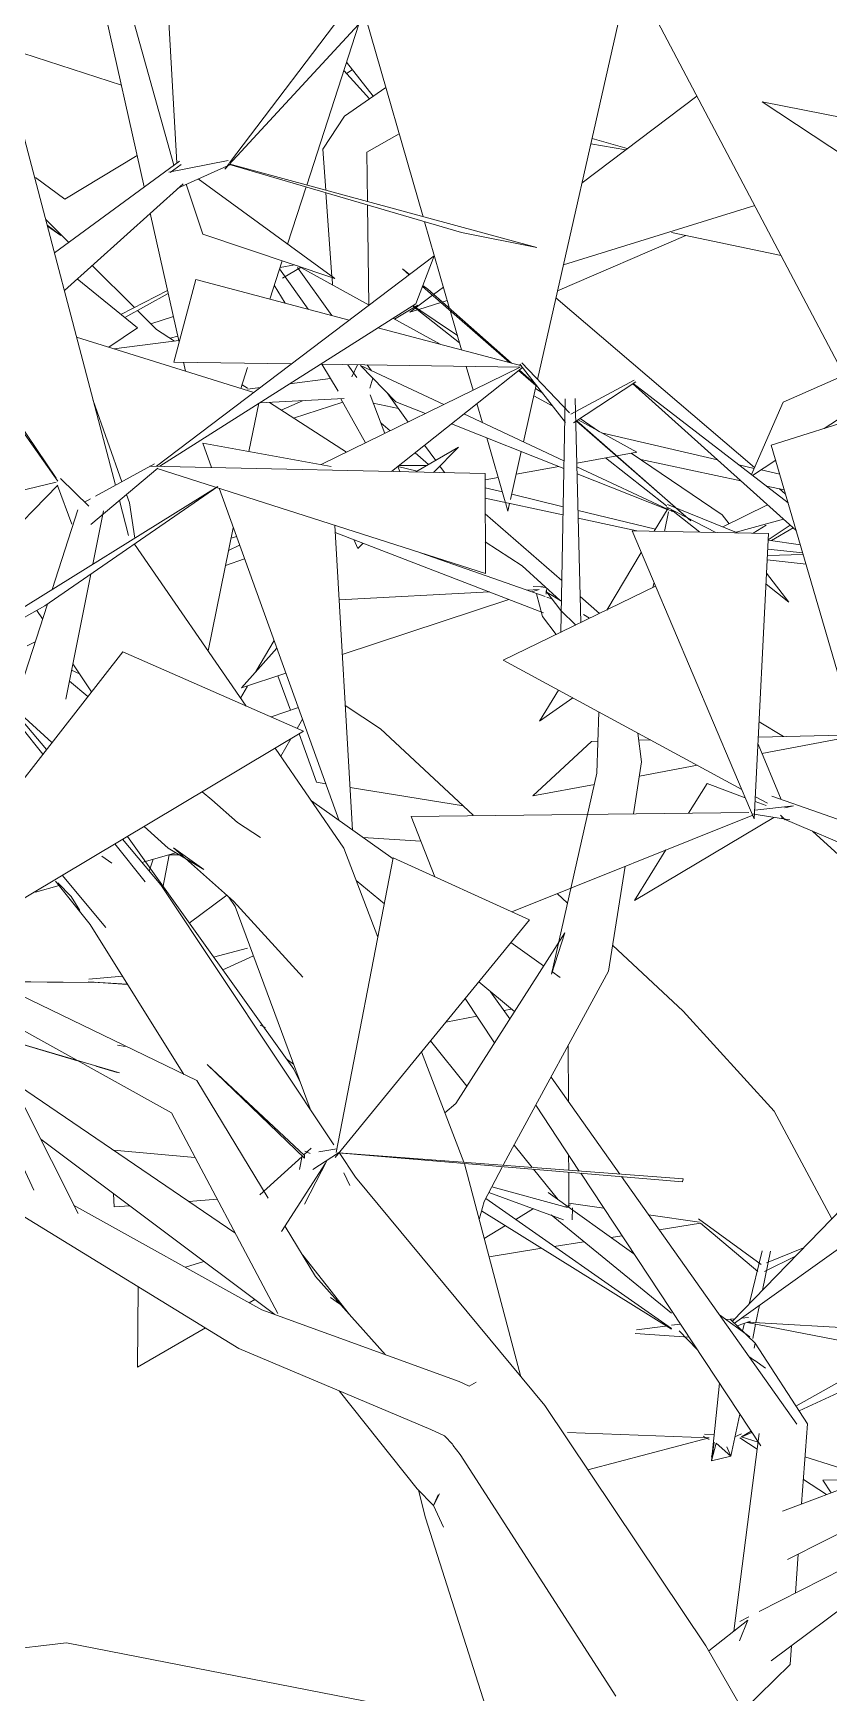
# Model space of a CAD drawing. Header units: millimetres. Extents: x 78096 to 288885, y -20632 to 149556.
# Drawn here: x 251798.3 to 251987.7, y 94686.9 to 95082 of the extents above; entities that cross this region are included whole.
import ezdxf

# ---------------------------------------------------------------- set-up
doc = ezdxf.new("R2010")
doc.units = ezdxf.units.MM
doc.layers.add('G-IMPT', color=8, linetype='Continuous', lineweight=9)
doc.layers.add('L-PLNT', color=71, linetype='Continuous', lineweight=9)

# ---------------------------------------------------------------- blocks, each defined once
blk = doc.blocks.new('ZZ-V - Tree Broadleaf 1 - 3dtree rotund SIMPLU-4826059-TOMH A-A')
at = {"layer": 'G-IMPT'}
for p, q in [((26248.63, 95117.87), (26221.92, 94999.55)), ((26243.94, 95097.1), (26294.92, 95000.55)), ((26117.7, 95092.63), (26128.28, 95045.4)), ((26180.95, 95085.85), (26194.65, 95038.3)), ((26179.33, 95084.1), (26166.95, 95045.82)), ((26122.86, 95069.6), (26093.39, 95079.12)), ((26181.87, 95066.35), (26175.76, 95073.08)), ((26176.4, 95072.37), (26177.81, 95073.28)), ((26176.41, 95075.07), (26182.77, 95066.96)), ((26185.79, 95069.05), (26175.95, 95062.26)), ((26259.85, 95066.97), (26232.49, 95046.39)), ((26175.95, 95062.26), (26170.79, 95054.39)), ((26188.97, 95058.01), (26181.27, 95053.64)), ((26170.79, 95054.39), (26171.5, 95044.59)), ((26181.27, 95053.64), (26181.43, 95041.89)), ((26242.93, 95054.25), (26234.58, 95055.64)), ((26243.27, 95054.5), (26234.87, 95056.94)), ((26126.62, 95052.83), (26109.37, 95042.49)), ((26102.43, 95047.63), (26109.37, 95042.49)), ((26166.81, 95045.4), (26162.4, 95031.77)), ((26171.54, 95044.01), (26172.97, 95024.07)), ((26110.27, 95032.2), (26104.84, 95037.59)), ((26129.69, 95039.11), (26136.57, 95008.39)), ((26181.44, 95041.1), (26181.75, 95017.25)), ((26273.59, 95040.94), (26228.08, 95026.87)), ((26108.4, 95033.83), (26105.2, 95036.24)), ((26105.24, 95036.08), (26108.4, 95033.83)), ((26195, 95037.11), (26200.96, 95016.42)), ((26257.22, 95033.8), (26226.68, 95020.64)), ((26279.86, 95029.08), (26253.8, 95034.52)), ((26125.94, 95016.66), (26115.85, 95026.67)), ((26161.12, 95027.8), (26158.17, 95018.68)), ((26160.49, 95025.85), (26167.33, 95016.25)), ((26164.04, 95026.81), (26160.6, 95026.21)), ((26165.63, 95026.28), (26161.17, 95023.7)), ((26164.74, 95026.21), (26172.94, 95014.77)), ((26181.78, 95017.23), (26164.8, 95026.56)), ((26159.23, 95021.98), (26161.8, 95017.72)), ((26172.99, 95023.8), (26173.12, 95021.99)), ((26199.48, 95021.55), (26197.13, 95019.79)), ((26122.72, 95015.01), (26133.82, 95020.69)), ((26133.97, 95020.03), (26123.65, 95014.26)), ((26196.89, 95019.61), (26191.51, 95015.56)), ((26198.9, 95017.85), (26193.61, 95016.21)), ((26200.41, 95018.31), (26199.23, 95017.95)), ((26273.58, 94978.57), (26226.29, 95018.95)), ((26131.16, 95011.48), (26126.66, 95015.95)), ((26129.84, 95012.79), (26135.21, 95014.5)), ((26198.69, 95007.95), (26187.46, 95014.12)), ((26193.44, 95017.27), (26187.84, 95013.91)), ((26193.32, 95016.12), (26191.51, 95015.56)), ((26203.3, 95008.3), (26192.14, 95017.09)), ((26202.81, 95009.99), (26192.22, 95017.14)), ((26201.1, 95015.93), (26203.79, 95006.6)), ((26135.46, 95008.7), (26131.16, 95011.48)), ((26134.43, 95009.37), (26136.24, 95009.88)), ((26121.01, 95006.88), (26136.48, 95008.83)), ((26137.64, 95003.63), (26138.11, 95001.53)), ((26152.89, 95002.36), (26151.29, 94997.41)), ((26170.57, 95003.16), (26174.42, 94996.77)), ((26176.72, 95003.07), (26178.88, 95000.04)), ((26179.03, 95003.04), (26177.72, 95000.15)), ((26181.37, 95003), (26182.36, 95001.63)), ((26204.92, 95002.66), (26206.56, 94996.99)), ((26152.89, 94997.44), (26151.57, 94998.29)), ((26162.89, 94998.52), (26172.62, 94999.75)), ((26182.68, 94999.86), (26181.96, 94997.44)), ((26221.61, 94998.19), (26218.56, 94984.68)), ((26152.89, 94997.26), (26155.93, 94997.64)), ((26155.7, 94993.96), (26175.84, 94994.98)), ((26176.44, 94982.23), (26158.09, 94994.08)), ((26165.97, 94994.48), (26160.87, 94992.28)), ((26175.53, 94994.13), (26163.84, 94990.36)), ((26175.07, 94994.95), (26180.95, 94984.44)), ((26182.03, 94995.86), (26185.58, 94986.71)), ((26188.79, 94992.65), (26182.79, 94993.92)), ((26186.13, 94996.35), (26191.1, 94989.42)), ((26225.5, 94993.23), (26221.04, 94995.68)), ((26223.13, 94996.25), (26221.43, 94997.4)), ((26207.47, 94993.81), (26208.79, 94989.26)), ((26245.5, 94982.25), (26231.55, 94989.91)), ((26236.63, 94987.12), (26232.03, 94990.23)), ((26186.8, 94987.31), (26184.6, 94989.22)), ((26264.72, 94980.43), (26237.13, 94986.85)), ((26195.98, 94979.31), (26192.75, 94982.12)), ((26195.03, 94983.93), (26197.65, 94980.28)), ((26209.82, 94985.66), (26214.21, 94970.43)), ((26218.04, 94982.39), (26215.47, 94970.99)), ((26245.5, 94982.25), (26231.26, 94979.64)), ((26265.86, 94967.36), (26244.19, 94982.01)), ((26188.62, 94978.84), (26189.1, 94977.62)), ((26193.25, 94977.73), (26188.64, 94978.85)), ((26195.61, 94979.1), (26188.87, 94979.04)), ((26198.61, 94978.94), (26199.73, 94977.38)), ((26226.95, 94978.85), (26216.82, 94976.99)), ((26252.63, 94969.43), (26238.09, 94980.89)), ((26270.27, 94975.45), (26246.46, 94980.47)), ((26273.5, 94978.39), (26269.79, 94979.25)), ((26279.56, 94976.98), (26275.1, 94978.02)), ((26212.55, 94976.21), (26209.44, 94975.64)), ((26280.65, 94973.25), (26276.42, 94974.15)), ((26213.53, 94972.78), (26209.45, 94973.77)), ((26227.94, 94967.3), (26209.45, 94971.29)), ((26214.26, 94970.26), (26214.84, 94968.23)), ((26227.98, 94969.25), (26215.75, 94972.24)), ((26280.94, 94972.28), (26279.52, 94973.49)), ((26227.66, 94951.71), (26209.46, 94967.57)), ((26215.25, 94970.04), (26214.84, 94968.23)), ((26249.95, 94963.89), (26231.55, 94968.38)), ((26245.54, 94963.5), (26231.6, 94966.51)), ((26260.55, 94963.19), (26253.8, 94968.51)), ((26265.86, 94967.36), (26267.52, 94965.18)), ((26276.65, 94969.71), (26266.04, 94964.45)), ((26280.48, 94966.27), (26269.18, 94963.19)), ((26282.02, 94964.88), (26276.83, 94961.35)), ((26282.71, 94964.26), (26277.57, 94961.19)), ((26218.26, 94955.21), (26209.47, 94960.89)), ((26227.28, 94946.96), (26218.26, 94955.21)), ((26285.82, 94955.6), (26276.59, 94956.6)), ((26276.64, 94957.66), (26285.15, 94957.88)), ((26281.71, 94946.52), (26276.29, 94950.79)), ((26276.43, 94953.47), (26281.71, 94946.52)), ((26236.68, 94943.85), (26232.07, 94947.87)), ((26163.08, 94920.8), (26160.1, 94928.98)), ((26184.54, 94916.42), (26176.12, 94921.96)), ((26169.32, 94903.66), (26165.13, 94915.16)), ((26206.56, 94895.87), (26184.54, 94916.42)), ((26171.52, 94903.31), (26169.32, 94903.66)), ((26204.24, 94898.04), (26177.26, 94902.38)), ((26293.5, 94886.39), (26287.33, 94892.03)), ((26229.05, 94874.89), (26226.59, 94877.19)), ((26256.59, 94849.19), (26239.78, 94864.88)), ((26278.24, 94825.36), (26256.59, 94849.19)), ((26291.92, 94799.76), (26278.24, 94825.36)), ((26109.77, 94698.79), (26049.04, 94691.81)), ((26184.1, 94684.25), (26109.77, 94698.79))]:
    blk.add_line(p, q, dxfattribs=at)
blk = doc.blocks.new('ZZ-V - Tree Broadleaf 1 - 3dtree rotund SIMPLU-4826034-TOMH A-A')
at = {"layer": 'G-IMPT'}
for p, q in [((26102.7, 95167.43), (26135.31, 95050.55)), ((26136.04, 95051.08), (26129.81, 95161.4)), ((26205.61, 95112.53), (26147.46, 95049.63)), ((26192.86, 95109.57), (26148.58, 95051.11)), ((26107.7, 94975.3), (26035.96, 95077.06)), ((26121.43, 94974.38), (26096.15, 95070.7)), ((26295.12, 95061.74), (26275.33, 95065.65)), ((26275.33, 95065.65), (26354.08, 95013.58)), ((26051.89, 95057.75), (26107.34, 94976.05)), ((26136.64, 95051.52), (26106.9, 95029.73)), ((26148.25, 95051.64), (26134.11, 95048.87)), ((26137.06, 95050.76), (26134.48, 95048.78)), ((26148.8, 95050.76), (26136.26, 95045.12)), ((26148.39, 95050.86), (26147.46, 95049.63)), ((26221.73, 95030.96), (26148.39, 95050.86)), ((26203.79, 95034.52), (26148.61, 95050.76)), ((26137.53, 95046.15), (26109.26, 95020.75)), ((26142.26, 95034.15), (26138.27, 95046.02)), ((26141.08, 95047.29), (26173.65, 95023.58)), ((26142.26, 95034.15), (26173.65, 95023.58)), ((26203.79, 95034.52), (26221.73, 95030.96)), ((26197.26, 95028.96), (26131.2, 94978.91)), ((26189.72, 95025.87), (26191.33, 95024.46)), ((26189.72, 95025.87), (26191.4, 95024.52)), ((26197.26, 95028.96), (26192.91, 95017.58)), ((26112.29, 95023.47), (26126.64, 95011.83)), ((26135.3, 95003.66), (26140.58, 95023.33)), ((26140.58, 95023.33), (26177.08, 95013.67)), ((26194.49, 95021.7), (26215.25, 95003.57)), ((26194.58, 95021.95), (26195.75, 95021.01)), ((26192.91, 95017.58), (26131.96, 94978.89)), ((26215.71, 95003.45), (26195.75, 95021.01)), ((26338.95, 95019.9), (26280.37, 94994.16)), ((26290.13, 94987.88), (26338.95, 95019.9)), ((26154.36, 94996.45), (26112.17, 95009.65)), ((26119.85, 95007.25), (26126.64, 95011.83)), ((26183.9, 95011.86), (26218.19, 95002.79)), ((26135.3, 95003.66), (26163.35, 95003.26)), ((26170.2, 95003.16), (26217.75, 95002.48)), ((26170.43, 94979.28), (26217.75, 95002.48)), ((26188.19, 94994.26), (26179.74, 95002.85)), ((26179.74, 95002.85), (26199.57, 94993.57)), ((26218.3, 95002.41), (26187.14, 94977.66)), ((26221.45, 94998.39), (26217.55, 95001.82)), ((26217.7, 95003.17), (26228.59, 94989.3)), ((26218.12, 95003.51), (26229.52, 94991.6)), ((26217.4, 95001.69), (26222.05, 94997.63)), ((26244.93, 94999.4), (26229.8, 94991.31)), ((26245.26, 94998.98), (26230.47, 94989.2)), ((26283.49, 94963.57), (26244.5, 94998.6)), ((26244.58, 94998.65), (26281.54, 94970.21)), ((26122.98, 94975.21), (26116.13, 94994.58)), ((26155.55, 94993.87), (26153.2, 94982.39)), ((26188.19, 94994.26), (26195.26, 94991.45)), ((26228.45, 94994.91), (26227.43, 94939.35)), ((26230.87, 94995), (26232.23, 94941.69)), ((26272.85, 94976.9), (26280.37, 94994.16)), ((26277.53, 94983.93), (26311.43, 94994.56)), ((26204.35, 94991.33), (26228.18, 94980.18)), ((26201.42, 94989), (26228.15, 94978.38)), ((26231.17, 94989.66), (26258.36, 94965.92)), ((26256.84, 94967.25), (26231.28, 94989.74)), ((26172.81, 94978.85), (26142.2, 94984.38)), ((26144.28, 94978.62), (26142.2, 94984.38)), ((26192.91, 94977.53), (26203.06, 94983.41)), ((26197.12, 94977.44), (26203.06, 94983.41)), ((26277.53, 94983.93), (26297.7, 94914.96)), ((26131.54, 94978.41), (26115.58, 94965.04)), ((26130.71, 94979.44), (26116.67, 94971.76)), ((26129.53, 94978.94), (26209.44, 94977.16)), ((26209.48, 94953.32), (26131.36, 94978.36)), ((26231.29, 94978.73), (26254.01, 94968.09)), ((26273.1, 94976.71), (26278.59, 94980.31)), ((26107.3, 94975.13), (26051.81, 94961.56)), ((26079.68, 94945.67), (26107.68, 94974.38)), ((26107.6, 94974.3), (26111.02, 94965.14)), ((26108.32, 94975.99), (26115.08, 94969.4)), ((26209.48, 94953.32), (26209.44, 94977.16)), ((26231.33, 94977.11), (26252.78, 94968.58)), ((26145.82, 94974.03), (26067.95, 94925.72)), ((26104.65, 94945.66), (26145.82, 94974.03)), ((26115.47, 94971.1), (26114.05, 94970.33)), ((26124.56, 94962.44), (26122.38, 94970.74)), ((26124.76, 94970.19), (26124.06, 94972.15)), ((26126.01, 94961.75), (26124.76, 94970.19)), ((26174.71, 94894.51), (26146.08, 94973.64)), ((26112.46, 94968.55), (26106.33, 94949.54)), ((26118.6, 94968.27), (26116.04, 94955.56)), ((26249.67, 94963.41), (26253.01, 94968.95)), ((26252.13, 94963.36), (26253.09, 94968.05)), ((26252.49, 94969.21), (26264.36, 94963.11)), ((26252.83, 94969.75), (26269.67, 94963)), ((26253.8, 94968.18), (26254.01, 94968.09)), ((26149.47, 94964.26), (26143.46, 94934.98)), ((26173.62, 94964.81), (26177.85, 94892.28)), ((26173.72, 94963.14), (26223.3, 94944.01)), ((26244.4, 94963.52), (26276.9, 94962.85)), ((26244.4, 94963.52), (26273.48, 94894.93)), ((26276.33, 94964.83), (26273.2, 94962.93)), ((26276.9, 94962.85), (26273.48, 94894.93)), ((26152.52, 94921.81), (26125.99, 94960.37)), ((26148.36, 94958.83), (26150.99, 94960.07)), ((26150.24, 94962.14), (26148.97, 94961.79)), ((26179.1, 94959.31), (26178.13, 94961.44)), ((26179.1, 94959.31), (26180.36, 94960.58)), ((26194.06, 94958.26), (26223.7, 94947.89)), ((26238.36, 94944.67), (26246.6, 94958.34)), ((26285.04, 94958.25), (26276.72, 94959.16)), ((26284.48, 94960.17), (26276.82, 94961.3)), ((26147.63, 94955.27), (26152.16, 94956.85)), ((26115.56, 94953.18), (26109.58, 94923.46)), ((26249.38, 94950.04), (26249.63, 94951.21)), ((26210.44, 94948.97), (26174.65, 94947.11)), ((26175.41, 94934.06), (26215.05, 94947.19)), ((26213.75, 94932.7), (26250, 94950.34)), ((26222.27, 94949.58), (26219.32, 94949.43)), ((26220.53, 94949), (26222.27, 94949.58)), ((26220.83, 94950.23), (26223.22, 94950.19)), ((26223.04, 94943.15), (26221.68, 94948.52)), ((26223.73, 94949.99), (26222.69, 94950.19)), ((26227.44, 94944.59), (26223.89, 94949.21)), ((26224.04, 94949.55), (26223.93, 94948.41)), ((26224.13, 94947.74), (26225.32, 94947.33)), ((26227.57, 94946.78), (26224.16, 94948.86)), ((26104.65, 94945.66), (26068.43, 94925.38)), ((26105.21, 94946.04), (26098.09, 94923.97)), ((26104.09, 94942.59), (26102.75, 94944.59)), ((26226.35, 94938.83), (26223.04, 94943.15)), ((26230.98, 94941.08), (26227.44, 94944.59)), ((26234.28, 94942.69), (26232.85, 94943.56)), ((26065.72, 94861.04), (26123.17, 94934.71)), ((26105.03, 94911.44), (26085.27, 94934.81)), ((26100.37, 94936.16), (26102.32, 94937.08)), ((26166.21, 94915.8), (26123.17, 94934.71)), ((26151.46, 94926.12), (26159.83, 94935.62)), ((26159.19, 94937.41), (26154.88, 94930.01)), ((26104.16, 94910.32), (26084.77, 94934.53)), ((26115.74, 94925.18), (26111.27, 94931.86)), ((26213.75, 94932.7), (26270.5, 94901.98)), ((26104.15, 94910.32), (26088.84, 94929.42)), ((26106.32, 94913.1), (26090.09, 94927.88)), ((26114.87, 94924.06), (26110.45, 94927.76)), ((26110.97, 94930.38), (26112.86, 94929.48)), ((26151.46, 94926.12), (26162.01, 94929.61)), ((26152.89, 94926.57), (26151.22, 94923.7)), ((26222.36, 94918.17), (26226.85, 94925.61)), ((26230.26, 94923.76), (26222.36, 94918.17)), ((26164.96, 94921.45), (26158.46, 94919.2)), ((26236.04, 94905.83), (26236.46, 94920.41)), ((26166.21, 94915.8), (26064.93, 94855.41)), ((26165.96, 94918.69), (26164.66, 94916.48)), ((26246.67, 94908.5), (26245.75, 94915.38)), ((26274.46, 94914.38), (26297.69, 94914.96)), ((26280.44, 94914.53), (26274.65, 94918.06)), ((26275.29, 94910.55), (26299.28, 94915)), ((26175.78, 94888.01), (26159.44, 94911.76)), ((26163.21, 94914.01), (26160.76, 94909.84)), ((26234.71, 94913.38), (26220.76, 94900.43)), ((26234.71, 94913.38), (26236.26, 94913.42)), ((26245.98, 94913.66), (26248.78, 94913.74)), ((26279.9, 94899.59), (26274.38, 94912.72)), ((26244.72, 94896.14), (26246.67, 94908.5)), ((26246.14, 94905.14), (26259.94, 94907.7)), ((26220.76, 94900.43), (26235.44, 94903.16)), ((26225.24, 94858.01), (26236.04, 94905.83)), ((26257.87, 94896.3), (26262.24, 94903.34)), ((26271.35, 94899.98), (26262.24, 94903.34)), ((26144.38, 94899.45), (26142.05, 94901.39)), ((26150.5, 94894.08), (26144.38, 94899.45)), ((26168.06, 94899.23), (26187.52, 94885.41)), ((26276.34, 94898.13), (26273.69, 94899.11)), ((26273.75, 94900.22), (26276.64, 94898.66)), ((26277.64, 94900.39), (26333.6, 94880.63)), ((26191.8, 94895.51), (26272.22, 94896.47)), ((26191.8, 94895.51), (26197.44, 94881.18)), ((26215.78, 94872.85), (26273.14, 94895.87)), ((26245, 94875.54), (26278.16, 94895.31)), ((26272.93, 94896.11), (26281.92, 94894.74)), ((26273.59, 94896.99), (26282.8, 94898.09)), ((26279.71, 94895.87), (26280.84, 94894.76)), ((26279.9, 94895.2), (26332.17, 94872.91)), ((26280.76, 94897.56), (26282.8, 94898.08)), ((26133.94, 94887.95), (26128.23, 94893.15)), ((26150.5, 94894.08), (26155.99, 94890.53)), ((26128.47, 94879.96), (26121.24, 94888.99)), ((26128.47, 94879.96), (26121.24, 94888.99)), ((26132.23, 94879.27), (26123.08, 94890.09)), ((26139.18, 94869.87), (26124.27, 94890.79)), ((26142.45, 94882.91), (26133.94, 94887.95)), ((26142.45, 94882.91), (26135.25, 94888.09)), ((26149.56, 94875.33), (26135.25, 94888.09)), ((26183.9, 94866.77), (26175.78, 94888.01)), ((26194.11, 94889.63), (26180.35, 94890.5)), ((26245, 94875.54), (26252.45, 94887.57)), ((26118.16, 94886.04), (26120.54, 94884.43)), ((26127.74, 94884.58), (26135.81, 94886.84)), ((26130.44, 94885.33), (26129.48, 94882.52)), ((26134.21, 94886.39), (26132.72, 94878.53)), ((26136.62, 94886.36), (26134.2, 94886.37)), ((26173.93, 94815.5), (26187.57, 94885.66)), ((26220.02, 94870.93), (26187.57, 94885.66)), ((26238.8, 94858.7), (26242.75, 94883.67)), ((26115.38, 94869.79), (26107.14, 94880.15)), ((26110.91, 94876.46), (26107.68, 94879.74)), ((26119.14, 94869.09), (26108.71, 94881.52)), ((26119.14, 94869.09), (26108.73, 94881.53)), ((26173.43, 94817.36), (26132.23, 94879.27)), ((26178.74, 94880.26), (26185.44, 94874.72)), ((26102.43, 94877.48), (26108.02, 94879.05)), ((26110.91, 94876.46), (26112.98, 94873.11)), ((26147.9, 94876.81), (26138.96, 94870.11)), ((26149.94, 94874.09), (26148.44, 94876.33)), ((26149.56, 94875.33), (26166.03, 94857.25)), ((26167.76, 94825.89), (26149.94, 94874.09)), ((26137.7, 94834.11), (26115.38, 94869.79)), ((26163.91, 94835.4), (26139.18, 94869.87)), ((26220.02, 94870.93), (26173.7, 94814.32)), ((26202.46, 94827.17), (26228.36, 94867.82)), ((26228.36, 94867.82), (26225.24, 94858.01)), ((26152.89, 94864.17), (26144.8, 94862.03)), ((26215.57, 94865.49), (26223.35, 94859.97)), ((26154.28, 94862.35), (26146.99, 94858.99)), ((26084.68, 94856.33), (26116.77, 94855.96)), ((26084.74, 94856.21), (26116.77, 94855.96)), ((26124.28, 94855.57), (26115.03, 94856.17)), ((26115.03, 94856.17), (26124.3, 94855.54)), ((26115.07, 94856.8), (26123.08, 94857.48)), ((26115.09, 94856.13), (26124.28, 94855.56)), ((26207.9, 94856.12), (26216.41, 94849.07)), ((26214.93, 94814.72), (26238.8, 94858.7)), ((26225.27, 94858.61), (26227.29, 94857.17)), ((26140.76, 94832.63), (26093.64, 94855.42)), ((26204.7, 94852.2), (26211.67, 94841.64)), ((26210.74, 94853.77), (26215.3, 94847.33)), ((26134.75, 94824.96), (26093.74, 94847.76)), ((26207.46, 94848.02), (26200.08, 94846.56)), ((26215.7, 94849.66), (26213.9, 94849.3)), ((26083.45, 94845.93), (26102.03, 94806.56)), ((26122.41, 94834.46), (26088.43, 94844.48)), ((26088.7, 94844.39), (26122.41, 94834.46)), ((26089.43, 94846.9), (26112.56, 94800.99)), ((26091.05, 94843.7), (26112.4, 94837.39)), ((26155.89, 94845.87), (26157.16, 94845.29)), ((26337.13, 94846.52), (26268.33, 94775.36)), ((26121.94, 94841.09), (26123.76, 94840.74)), ((26196.41, 94842.08), (26205.08, 94831.29)), ((26229.18, 94840.97), (26229.24, 94827.64)), ((26116.75, 94836.1), (26121.85, 94834.59)), ((26166.4, 94814.21), (26143.24, 94836.51)), ((26166.41, 94814.82), (26143.24, 94836.51)), ((26162.3, 94837.64), (26163.8, 94836.59)), ((26204.36, 94813.2), (26194.31, 94839.51)), ((26096.61, 94832.65), (26149.87, 94796.44)), ((26157.76, 94804.63), (26140.76, 94832.63)), ((26165.35, 94832.4), (26163.91, 94835.4)), ((26225.11, 94833.47), (26241.46, 94810.38)), ((26160.07, 94777.18), (26134.75, 94824.96)), ((26199.87, 94824.95), (26202.46, 94827.17)), ((26221.48, 94826.79), (26231.84, 94811.11)), ((26103.66, 94818.67), (26159.37, 94776.95)), ((26120.98, 94816.09), (26140.36, 94814.37)), ((26168, 94816.55), (26166.26, 94814.96)), ((26174.09, 94816.4), (26169.82, 94815.67)), ((26216.32, 94817.28), (26220.6, 94811.97)), ((26328.23, 94817.36), (26268.77, 94774.93)), ((26165.86, 94814.6), (26155.82, 94805.42)), ((26171.39, 94813), (26160.93, 94796.69)), ((26165.88, 94814.71), (26165.26, 94811.45)), ((26166.4, 94814.21), (26166.41, 94814.82)), ((26171.82, 94813.71), (26166.42, 94803.23)), ((26166.48, 94815.87), (26167.76, 94815.28)), ((26174.55, 94815.49), (26168.37, 94811.46)), ((26174.36, 94815.46), (26256.38, 94808.56)), ((26256.59, 94809.23), (26174.63, 94815.46)), ((26178.57, 94809.64), (26174.67, 94815.51)), ((26217.91, 94762.15), (26204.49, 94812.86)), ((26209.2, 94803.89), (26213.58, 94812.16)), ((26213.75, 94812.49), (26214.93, 94814.72)), ((26229.3, 94814.95), (26229.32, 94811.3)), ((26177.22, 94807.71), (26175.8, 94810.67)), ((26223.61, 94755.28), (26178.57, 94809.64)), ((26220.94, 94811.54), (26226.61, 94804.48)), ((26229.32, 94810.84), (26229.36, 94802.51)), ((26232.18, 94810.6), (26275.03, 94745.72)), ((26241.89, 94809.78), (26283.6, 94750.89)), ((26256.59, 94809.23), (26256.38, 94808.56)), ((26121.08, 94802.57), (26120.94, 94805.73)), ((26138.91, 94803.9), (26145.65, 94804.4)), ((26167.37, 94805.1), (26166.42, 94803.23)), ((26209.57, 94804.58), (26253.8, 94773.65)), ((26210.33, 94806.03), (26228.06, 94799.51)), ((26211.03, 94807.35), (26229.06, 94802.4)), ((26224.43, 94806.04), (26244.83, 94791.44)), ((26150.83, 94768.86), (26098.81, 94800.8)), ((26156.29, 94778.07), (26111.47, 94803.02)), ((26121.08, 94802.57), (26124.79, 94802.84)), ((26209.2, 94803.89), (26208, 94799.59)), ((26208.58, 94801.67), (26253.8, 94773.44)), ((26216.7, 94799.6), (26220.96, 94802.19)), ((26225.12, 94800.68), (26253.8, 94777.26)), ((26229.78, 94803.08), (26228.39, 94802.49)), ((26237.68, 94802.27), (26229.35, 94803.49)), ((26230.22, 94802.36), (26230.18, 94799.5)), ((26260.44, 94798.92), (26248.32, 94800.7)), ((26169.08, 94786), (26161.82, 94797.95)), ((26209.21, 94795.04), (26214.27, 94798.12)), ((26250.85, 94797.13), (26260.71, 94798.69)), ((26260.19, 94799.73), (26275.17, 94788.9)), ((26260.71, 94798.69), (26274.33, 94787.17)), ((26210.35, 94790.73), (26222.92, 94792.72)), ((26225.87, 94793.18), (26232.94, 94794.3)), ((26239.41, 94795.32), (26241.99, 94795.73)), ((26285.23, 94792.84), (26276.38, 94789.29)), ((26142.47, 94789.61), (26138.09, 94788.21)), ((26177.12, 94777), (26165.99, 94791.09)), ((26275.38, 94792.13), (26272.25, 94779.42)), ((26277.37, 94792.06), (26275.46, 94782.73)), ((26283.31, 94790.85), (26275.95, 94787.18)), ((26185.74, 94767.36), (26169.08, 94786)), ((26126.71, 94764.41), (26126.87, 94783.57)), ((26153.23, 94779.78), (26154.57, 94780.55)), ((26172.59, 94780.99), (26174.78, 94779.5)), ((26203.21, 94761), (26156.29, 94778.07)), ((26265.2, 94776.87), (26272.47, 94771.66)), ((26274.73, 94779.19), (26273.89, 94775.05)), ((26126.71, 94764.41), (26142.85, 94773.76)), ((26245.46, 94773.34), (26252.37, 94774.22)), ((26253.8, 94774.4), (26255.91, 94774.66)), ((26255.58, 94773.06), (26259.91, 94768.6)), ((26268.91, 94775.96), (26266.74, 94775.77)), ((26267.86, 94775.81), (26273.72, 94770.16)), ((26272.61, 94775.39), (26269.43, 94774.3)), ((26272.12, 94776.24), (26270.39, 94776.09)), ((26271.14, 94774.88), (26270.7, 94773.08)), ((26298.41, 94769.93), (26271.77, 94775.1)), ((26314.57, 94772.73), (26271.94, 94775.16)), ((26273.81, 94774.7), (26273.12, 94771.28)), ((26314.53, 94772.6), (26283.42, 94755.16)), ((26196.46, 94749.61), (26150.83, 94768.86)), ((26245.16, 94772.46), (26257.95, 94771.58)), ((26273.72, 94770.16), (26273.47, 94768.99)), ((26286.13, 94750.97), (26273.72, 94770.16)), ((26272.22, 94766.96), (26273.53, 94766.05)), ((26273.61, 94766), (26276.2, 94764.21)), ((26313.42, 94767.47), (26284.14, 94754.05)), ((26205.59, 94759.94), (26203.21, 94761)), ((26205.59, 94759.94), (26207.32, 94760.87)), ((26193.28, 94735.47), (26174.71, 94758.79)), ((26265.21, 94760.59), (26263.32, 94742.11)), ((26261.98, 94698.11), (26223.61, 94755.28)), ((26270.05, 94753.25), (26267.89, 94743.25)), ((26199.77, 94748.11), (26196.46, 94749.61)), ((26272.75, 94749.17), (26270.41, 94747.86)), ((26272.93, 94748.9), (26270.55, 94747.81)), ((26284.77, 94731.91), (26286.13, 94750.97)), ((26199.77, 94748.11), (26201.76, 94746.03)), ((26203.48, 94743.65), (26201.71, 94745.89)), ((26262.71, 94747.62), (26229.06, 94748.88)), ((26233.85, 94740.01), (26262.75, 94747.59)), ((26261.36, 94748.04), (26262.79, 94747.24)), ((26261.63, 94748.49), (26263.97, 94748.44)), ((26263.32, 94742.11), (26263.95, 94746.57)), ((26264.43, 94746.33), (26263.32, 94742.11)), ((26264.43, 94746.33), (26267.89, 94743.25)), ((26267.89, 94743.25), (26266.97, 94745.46)), ((26268.66, 94701.58), (26274.66, 94748.65)), ((26270.44, 94748.52), (26268.88, 94747.85)), ((26274.17, 94744.87), (26270.03, 94747.57)), ((26274.39, 94746.6), (26270.36, 94747.87)), ((26240.53, 94686.09), (26203.48, 94743.65)), ((26263.67, 94744.48), (26263.32, 94743.05)), ((26267.89, 94743.25), (26263.32, 94742.11)), ((26301.28, 94738.09), (26285.56, 94743.06)), ((26308.41, 94740.76), (26280.17, 94730.19)), ((26290.66, 94734.12), (26285.18, 94737.69)), ((26300.19, 94737.69), (26289.8, 94737.56)), ((26289.8, 94737.56), (26291.8, 94734.54)), ((26197.13, 94731.51), (26193.28, 94735.47)), ((26195.24, 94728.6), (26193.56, 94735.17)), ((26198.53, 94734.26), (26197.13, 94731.51)), ((26198.24, 94734), (26197.13, 94731.51)), ((26197.13, 94731.51), (26199.53, 94726.38)), ((26306.64, 94731.36), (26281.4, 94718.62)), ((26216.36, 94662.26), (26195.24, 94728.6)), ((26301.48, 94719.94), (26274.63, 94706.26)), ((26283.27, 94710.66), (26283.92, 94719.89)), ((26303.36, 94713.87), (26277.55, 94694.54)), ((26262.68, 94696.89), (26271.96, 94704.17)), ((26271.96, 94704.17), (26269.99, 94699.26)), ((26272.22, 94705.03), (26270.04, 94703.91)), ((26294.18, 94641.95), (26261.98, 94698.11)), ((26282.06, 94693.68), (26282.38, 94698.15)), ((26270.82, 94682.69), (26282.06, 94693.68))]:
    blk.add_line(p, q, dxfattribs=at)

msp = doc.modelspace()

# ---------------------------------------------------------------- block references
at = {"layer": 'L-PLNT'}
for name in ['ZZ-V - Tree Broadleaf 1 - 3dtree rotund SIMPLU-4826059-TOMH A-A', 'ZZ-V - Tree Broadleaf 1 - 3dtree rotund SIMPLU-4826034-TOMH A-A']:
    msp.add_blockref(name, (225696.455, 0), dxfattribs=at)

doc.saveas('drawing.dxf')
